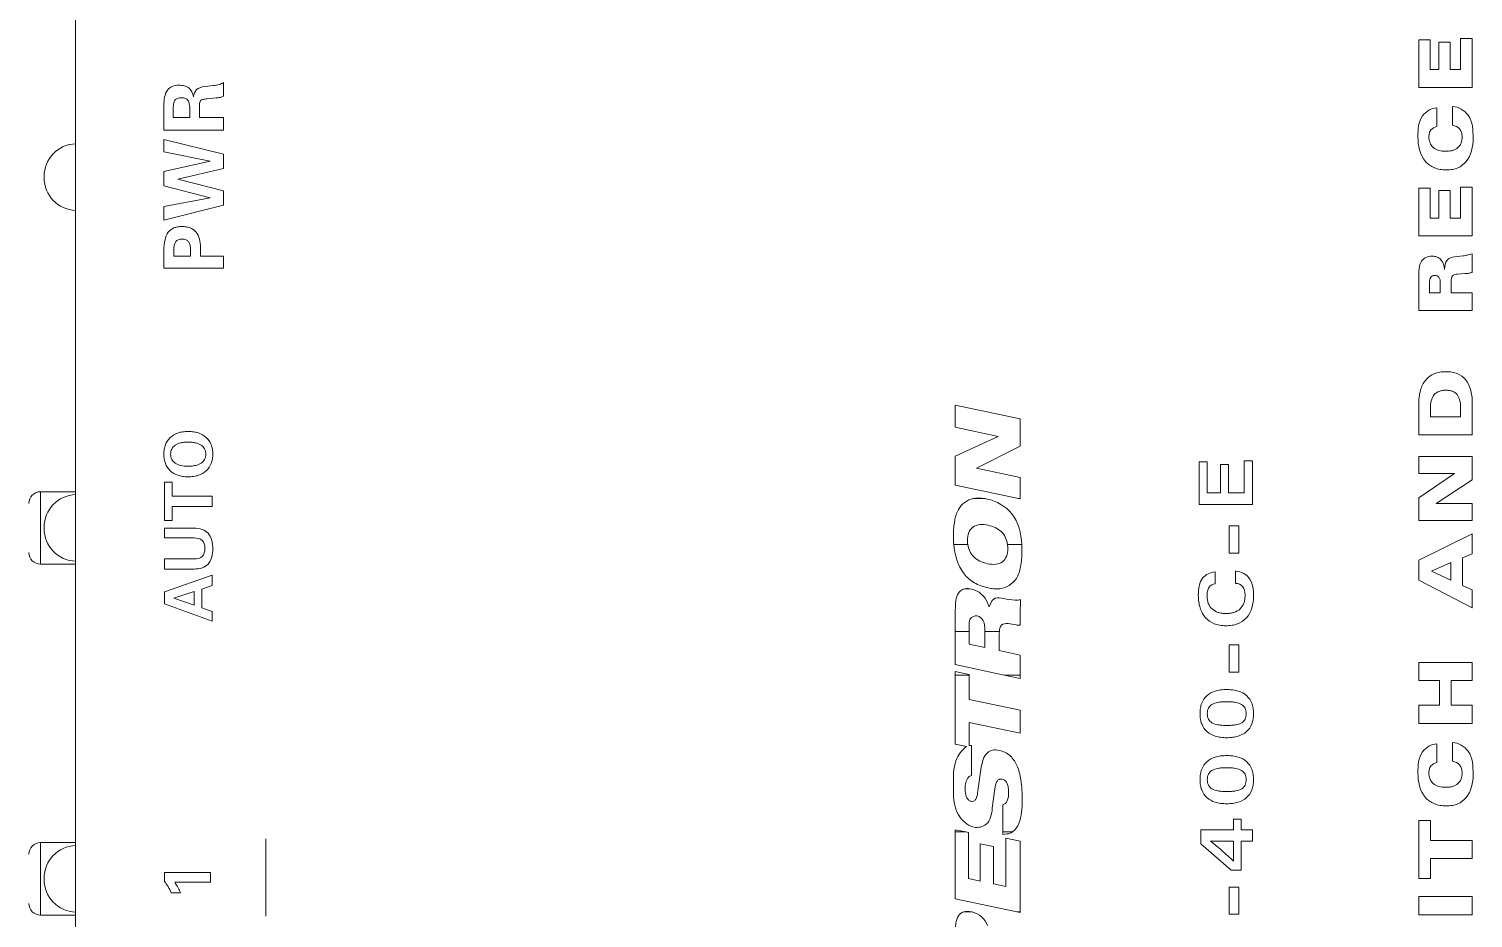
# Model space of a CAD drawing. Header units: millimetres. Extents: x 52029 to 181395, y -167683 to -9934.
# Drawn here: x 69179 to 70091, y -42750 to -42189 of the extents above; entities that cross this region are included whole.
import ezdxf

# ---------------------------------------------------------------- set-up
doc = ezdxf.new("R2010")
doc.units = ezdxf.units.MM
doc.header["$LTSCALE"] = 3
doc.layers.add('FUR', color=8, linetype='Continuous', lineweight=5)

# ---------------------------------------------------------------- blocks, each defined once
blk = doc.blocks.new('hdmd400rx')
at = {"color": 7, "linetype": 'Continuous'}
for p, q in [((-2.288, 181.742), (-2.288, 183.957)), ((-2.288, 183.957), (2.288, 183.957)), ((-0.037, 183.735), (0.037, 183.735)), ((2.288, 181.742), (2.288, 183.957)), ((19.857, 181.742), (19.857, 183.957)), ((19.857, 183.957), (24.434, 183.957)), ((22.109, 183.735), (22.183, 183.735)), ((24.434, 181.742), (24.434, 183.957)), ((44.254, 183.735), (44.328, 183.735)), ((-142.16, 181.742), (142.16, 181.742)), ((-0.159, 176.144), (0.405, 176.144)), ((0.405, 176.144), (0.405, 173.241)), ((16.267, 173.134), (17.355, 176.135)), ((17.355, 176.135), (18.112, 176.135)), ((18.112, 176.135), (19.158, 173.134)), ((19.553, 174.288), (19.553, 176.135)), ((19.553, 176.135), (20.191, 176.135)), ((20.191, 176.135), (20.191, 174.243)), ((21.512, 174.272), (21.512, 176.135)), ((21.512, 176.135), (22.128, 176.135)), ((22.128, 176.135), (22.128, 174.288)), ((22.625, 175.647), (22.625, 176.135)), ((22.625, 176.135), (25.036, 176.135)), ((25.036, 176.135), (25.036, 175.647)), ((38.54, 172.419), (38.54, 176.17)), ((38.54, 176.17), (39.651, 176.17)), ((42.519, 172.419), (41.561, 176.17)), ((41.561, 176.17), (42.441, 176.17)), ((42.441, 176.17), (42.982, 173.253)), ((42.982, 173.253), (43.728, 176.17)), ((43.728, 176.17), (44.635, 176.17)), ((44.635, 176.17), (45.291, 173.253)), ((45.291, 173.253), (45.884, 176.17)), ((46.659, 176.17), (45.739, 172.419)), ((45.884, 176.17), (46.659, 176.17)), ((47.26, 172.419), (47.26, 176.17)), ((47.26, 176.17), (48.818, 176.17)), ((-0.875, 175.129), (-0.875, 175.711)), ((-0.214, 173.241), (-0.214, 175.491)), ((17.722, 175.543), (17.268, 174.272)), ((18.135, 174.272), (17.722, 175.543)), ((23.508, 175.647), (22.625, 175.647)), ((23.508, 173.134), (23.508, 175.647)), ((24.153, 175.647), (24.153, 173.134)), ((25.036, 175.647), (24.153, 175.647)), ((39.3, 175.544), (39.3, 174.496)), ((39.681, 175.544), (39.3, 175.544)), ((44.15, 175.292), (43.414, 172.419)), ((44.826, 172.419), (44.15, 175.292)), ((48.048, 175.59), (48.048, 174.54)), ((48.521, 175.59), (48.048, 175.59)), ((17.268, 174.272), (18.135, 174.272)), ((39.3, 174.496), (39.681, 174.496)), ((48.048, 174.54), (48.521, 174.54)), ((0.405, 173.241), (-0.214, 173.241)), ((17.105, 173.779), (16.871, 173.134)), ((18.291, 173.779), (17.105, 173.779)), ((18.505, 173.134), (18.291, 173.779)), ((39.3, 173.866), (39.3, 172.419)), ((39.857, 173.866), (39.3, 173.866)), ((48.048, 173.929), (48.048, 172.419)), ((48.74, 173.929), (48.048, 173.929)), ((49.281, 172.876), (49.228, 173.444)), ((49.996, 173.591), (50.062, 173.049)), ((16.871, 173.134), (16.267, 173.134)), ((19.158, 173.134), (18.505, 173.134)), ((24.153, 173.134), (23.508, 173.134)), ((39.3, 172.419), (38.54, 172.419)), ((43.414, 172.419), (42.519, 172.419)), ((45.739, 172.419), (44.826, 172.419)), ((48.048, 172.419), (47.26, 172.419)), ((50.255, 172.419), (49.386, 172.419)), ((2.517, 169.737), (-2.358, 169.737)), ((-1.254, 126.225), (-2.125, 122.125)), ((3.098, 126.225), (-1.254, 126.225)), ((2.958, 125.562), (3.098, 126.225)), ((2.958, 126.225), (2.958, 125.562)), ((8.345, 125.509), (8.497, 126.225)), ((8.497, 126.225), (13.076, 126.225)), ((12.862, 126.225), (12.862, 125.349)), ((13.518, 126.225), (12.862, 123.135)), ((13.076, 126.225), (12.89, 125.349)), ((13.518, 126.225), (16.719, 126.225)), ((15.601, 125.349), (15.601, 126.225)), ((21.105, 126.316), (21.105, 125.433)), ((24.849, 126.225), (23.977, 122.125)), ((24.849, 126.225), (26.67, 126.225)), ((26.67, 126.225), (27.917, 123.503)), ((27.917, 123.503), (28.497, 126.225)), ((28.497, 126.225), (29.895, 126.225)), ((29.895, 126.225), (29.023, 122.125)), ((-2.088, 125.702), (-2.088, 125.158)), ((-2.08, 125.196), (-2.088, 125.158)), ((-0.137, 124.652), (0.019, 125.385)), ((0.019, 125.385), (2.919, 125.385)), ((2.919, 125.385), (2.958, 125.562)), ((8.412, 125.187), (6.524, 125.187)), ((9.871, 125.349), (8.407, 125.347)), ((8.407, 125.347), (8.412, 125.187)), ((9.187, 122.125), (9.871, 125.349)), ((11.324, 125.349), (10.638, 122.125)), ((12.89, 125.349), (11.324, 125.349)), ((14.597, 124.36), (14.808, 125.349)), ((14.808, 125.349), (15.829, 125.349)), ((18.312, 125.315), (18.292, 125.196)), ((18.312, 125.576), (18.312, 125.315)), ((24.004, 125.083), (24.004, 124.403)), ((2.214, 124.652), (-0.137, 124.652)), ((2.034, 123.806), (2.214, 124.652)), ((5.56, 124.791), (7.039, 124.576)), ((14.597, 124.36), (15.707, 124.36)), ((15.601, 123.437), (15.601, 124.36)), ((17.417, 124.182), (17.165, 124.092)), ((17.165, 124.092), (17.409, 123.981)), ((25.917, 124.871), (25.333, 122.125)), ((27.301, 122.125), (25.917, 124.871)), ((-0.483, 123.02), (-0.316, 123.806)), ((-0.316, 123.806), (2.034, 123.806)), ((2.811, 123.115), (2.805, 123.224)), ((2.805, 123.224), (2.958, 123.223)), ((2.813, 123.086), (2.811, 123.115)), ((2.832, 122.958), (2.813, 123.086)), ((2.958, 122.617), (2.958, 123.223)), ((2.958, 123.223), (4.669, 123.223)), ((5.676, 123.727), (4.459, 123.883)), ((12.862, 123.135), (12.647, 122.125)), ((12.862, 123.135), (12.862, 122.125)), ((14.122, 122.125), (14.402, 123.441)), ((14.402, 123.441), (15.489, 123.441)), ((15.489, 123.441), (15.601, 123.437)), ((18.312, 123.398), (18.312, 123.794)), ((-2.088, 122.302), (-2.088, 122.125)), ((2.56, 123.02), (-0.483, 123.02)), ((2.371, 122.125), (2.56, 123.02)), ((21.105, 122.922), (21.105, 122.025)), ((24.004, 122.125), (24.004, 122.249)), ((-2.125, 122.125), (2.371, 122.125)), ((10.638, 122.125), (9.187, 122.125)), ((12.647, 122.125), (14.122, 122.125)), ((23.977, 122.125), (25.333, 122.125)), ((29.023, 122.125), (27.301, 122.125)), ((0.55, 108.798), (2.21, 110.719)), ((2.21, 110.719), (3.086, 110.719)), ((3.086, 110.719), (3.086, 108.652)), ((23.625, 107.453), (23.625, 110.829)), ((23.625, 110.829), (26.314, 110.829)), ((24.364, 110.316), (24.364, 109.483)), ((26.314, 110.316), (24.364, 110.316)), ((26.314, 110.829), (26.314, 110.316)), ((2.375, 108.652), (2.375, 110.105)), ((19.37, 109.824), (18.621, 109.824)), ((24.364, 109.483), (26.157, 109.483)), ((26.157, 109.483), (26.157, 108.968)), ((-2.233, 108.316), (-2.233, 108.943)), ((-2.233, 108.943), (-0.519, 108.943)), ((-0.519, 108.943), (-0.519, 108.316)), ((0.55, 108.174), (0.55, 108.798)), ((1.118, 108.652), (2.375, 108.652)), ((3.086, 108.652), (3.757, 108.652)), ((3.757, 108.652), (3.757, 108.174)), ((13.045, 108.316), (13.045, 108.943)), ((13.045, 108.943), (14.76, 108.943)), ((14.76, 108.943), (14.76, 108.316)), ((18.649, 108.535), (19.413, 108.535)), ((19.413, 108.535), (19.413, 108.489)), ((20.556, 108.316), (20.556, 108.943)), ((20.556, 108.943), (22.27, 108.943)), ((22.27, 108.943), (22.27, 108.316)), ((24.364, 108.968), (24.364, 107.977)), ((26.157, 108.968), (24.364, 108.968)), ((-0.519, 108.316), (-2.233, 108.316)), ((2.375, 108.174), (0.55, 108.174)), ((2.375, 107.453), (2.375, 108.174)), ((3.086, 108.174), (3.086, 107.453)), ((3.757, 108.174), (3.086, 108.174)), ((14.76, 108.316), (13.045, 108.316)), ((22.27, 108.316), (20.556, 108.316)), ((24.364, 107.977), (26.381, 107.977)), ((26.381, 107.977), (26.381, 107.453)), ((3.086, 107.453), (2.375, 107.453)), ((26.381, 107.453), (23.625, 107.453)), ((-2.273, 93.592), (-2.273, 96.968)), ((-2.273, 96.968), (-1.12, 96.968)), ((-1.12, 96.968), (-1.12, 93.592)), ((0.019, 96.227), (0.019, 96.968)), ((0.019, 96.968), (3.684, 96.968)), ((3.684, 96.968), (3.684, 96.227)), ((9.807, 93.592), (9.807, 96.968)), ((9.807, 96.968), (10.956, 96.968)), ((10.956, 96.968), (10.956, 95.654)), ((12.508, 95.654), (12.508, 96.968)), ((12.508, 96.968), (13.662, 96.968)), ((13.662, 96.968), (13.662, 93.592)), ((17.107, 93.592), (18.856, 96.968)), ((18.856, 96.968), (20.11, 96.968)), ((20.11, 96.968), (21.778, 93.592)), ((22.613, 96.968), (24.044, 96.968)), ((22.613, 93.592), (22.613, 96.968)), ((24.044, 96.968), (25.575, 94.702)), ((25.575, 96.968), (26.66, 96.968)), ((25.575, 94.702), (25.575, 96.968)), ((26.66, 96.968), (26.66, 93.592)), ((28.014, 96.968), (29.946, 96.968)), ((28.014, 93.592), (28.014, 96.968)), ((35.861, 96.968), (37.797, 96.968)), ((35.861, 93.592), (35.861, 96.968)), ((40.573, 96.968), (43.583, 96.968)), ((40.573, 93.592), (40.573, 96.968)), ((43.583, 96.968), (43.583, 96.24)), ((49.946, 96.968), (52.956, 96.968)), ((49.946, 93.592), (49.946, 96.968)), ((52.956, 96.968), (52.956, 96.24)), ((1.276, 96.227), (0.019, 96.227)), ((1.276, 93.592), (1.276, 96.227)), ((2.427, 96.227), (2.427, 93.592)), ((3.684, 96.227), (2.427, 96.227)), ((8.524, 95.833), (7.333, 95.833)), ((19.421, 96.165), (18.849, 94.938)), ((19.961, 94.938), (19.421, 96.165)), ((23.696, 95.865), (23.696, 93.592)), ((25.176, 93.592), (23.696, 95.865)), ((29.717, 96.227), (29.163, 96.227)), ((29.163, 96.227), (29.163, 94.329)), ((37.632, 96.284), (36.991, 96.284)), ((36.991, 96.284), (36.991, 95.609)), ((43.583, 96.24), (41.703, 96.24)), ((41.703, 96.24), (41.703, 95.702)), ((48.663, 95.833), (47.473, 95.833)), ((52.956, 96.24), (51.077, 96.24)), ((51.077, 96.24), (51.077, 95.702)), ((7.418, 94.83), (8.613, 94.83)), ((10.956, 95.654), (12.508, 95.654)), ((10.956, 94.915), (10.956, 93.592)), ((12.508, 94.915), (10.956, 94.915)), ((12.508, 93.592), (12.508, 94.915)), ((18.849, 94.938), (19.961, 94.938)), ((36.991, 95.609), (37.632, 95.609)), ((37.703, 94.915), (36.991, 94.915)), ((36.991, 94.915), (36.991, 93.592)), ((41.703, 95.702), (43.441, 95.702)), ((43.441, 94.984), (41.703, 94.984)), ((41.703, 94.984), (41.703, 94.329)), ((43.441, 95.702), (43.441, 94.984)), ((47.558, 94.83), (48.752, 94.83)), ((51.077, 95.702), (52.814, 95.702)), ((52.814, 94.984), (51.077, 94.984)), ((51.077, 94.984), (51.077, 94.329)), ((52.814, 95.702), (52.814, 94.984)), ((18.512, 94.201), (18.24, 93.592)), ((20.266, 94.201), (18.512, 94.201)), ((20.52, 93.592), (20.266, 94.201)), ((29.163, 94.329), (29.717, 94.329)), ((38.196, 94.061), (38.163, 94.528)), ((39.26, 94.718), (39.322, 94.157)), ((41.703, 94.329), (43.653, 94.329)), ((43.653, 94.329), (43.653, 93.592)), ((51.077, 94.329), (53.027, 94.329)), ((53.027, 94.329), (53.027, 93.592)), ((-1.12, 93.592), (-2.273, 93.592)), ((2.427, 93.592), (1.276, 93.592)), ((10.956, 93.592), (9.807, 93.592)), ((13.662, 93.592), (12.508, 93.592)), ((18.24, 93.592), (17.107, 93.592)), ((21.778, 93.592), (20.52, 93.592)), ((23.696, 93.592), (22.613, 93.592)), ((26.66, 93.592), (25.176, 93.592)), ((30.054, 93.592), (28.014, 93.592)), ((36.991, 93.592), (35.861, 93.592)), ((39.448, 93.592), (38.276, 93.592)), ((43.653, 93.592), (40.573, 93.592)), ((53.027, 93.592), (49.946, 93.592))]:
    blk.add_line(p, q, dxfattribs=at)
for centre, radius, start, end in [((-1.55, 183.957), 0.738, 90, 180), ((1.55, 183.957), 0.738, 0, 90), ((20.595, 183.957), 0.738, 90, 180), ((23.696, 183.957), 0.738, 0, 90), ((-0.037, 181.668), 2.067, 90, 177.9532), ((0.037, 181.668), 2.067, 2.0468, 90), ((22.109, 181.668), 2.067, 90, 177.9532), ((22.183, 181.668), 2.067, 2.0468, 90), ((44.254, 181.668), 2.067, 90, 177.9532), ((44.328, 181.668), 2.067, 2.0468, 90), ((20.709, 124.902), 3.333, 347.80336, 351.38683)]:
    blk.add_arc(centre, radius, start, end, dxfattribs=at)
for points, knots in [([(-0.875, 175.711), (-0.741, 175.769), (-0.489, 175.893), (-0.26, 176.057), (-0.159, 176.144)], [0, 0, 0, 0, 0.521815, 1, 1, 1, 1]), ([(25.371, 174.65), (25.371, 174.763), (25.385, 174.979), (25.479, 175.373), (25.721, 175.797), (26.124, 176.066), (26.498, 176.165), (26.805, 176.188), (27.112, 176.165), (27.484, 176.066), (27.886, 175.795), (28.129, 175.372), (28.22, 174.978), (28.235, 174.739), (28.233, 174.604), (28.233, 174.58)], [0, 0, 0, 0, 0.070552, 0.135077, 0.252248, 0.366851, 0.427367, 0.493161, 0.558764, 0.619056, 0.733308, 0.851001, 0.915125, 0.985471, 1, 1, 1, 1]), ([(39.651, 176.17), (39.882, 176.17), (40.283, 176.144), (40.817, 175.952), (41.072, 175.613), (41.154, 175.298), (41.173, 175.031), (41.155, 174.766), (41.078, 174.456), (40.748, 173.96), (40.198, 173.866), (39.857, 173.866)], [0, 0, 0, 0, 0.166712, 0.289746, 0.396707, 0.456373, 0.523924, 0.58913, 0.647615, 0.753712, 1, 1, 1, 1]), ([(48.818, 176.17), (49.148, 176.17), (49.661, 176.135), (50.054, 175.644), (50.101, 175.249), (50.068, 174.889), (49.884, 174.486), (49.566, 174.348), (49.36, 174.298)], [0, 0, 0, 0, 0.321282, 0.442567, 0.581873, 0.69789, 0.793442, 1, 1, 1, 1]), ([(-0.214, 175.491), (-0.33, 175.411), (-0.542, 175.273), (-0.771, 175.165), (-0.875, 175.129)], [0, 0, 0, 0, 0.562559, 1, 1, 1, 1]), ([(27.562, 174.646), (27.562, 174.73), (27.555, 174.889), (27.511, 175.17), (27.401, 175.464), (27.137, 175.707), (26.801, 175.767), (26.467, 175.707), (26.203, 175.463), (26.065, 175.089), (26.042, 174.805), (26.042, 174.646)], [0, 0, 0, 0, 0.084103, 0.158495, 0.283347, 0.389489, 0.500565, 0.611209, 0.717347, 0.8419, 1, 1, 1, 1]), ([(39.681, 174.496), (39.864, 174.496), (40.154, 174.504), (40.359, 174.789), (40.381, 175.022), (40.359, 175.256), (40.151, 175.536), (39.864, 175.544), (39.681, 175.544)], [0, 0, 0, 0, 0.276211, 0.377406, 0.501139, 0.623764, 0.724682, 1, 1, 1, 1]), ([(48.521, 174.54), (48.646, 174.54), (48.853, 174.55), (49.131, 174.623), (49.281, 174.819), (49.304, 175.058), (49.284, 175.296), (49.144, 175.506), (48.859, 175.58), (48.65, 175.59), (48.521, 175.59)], [0, 0, 0, 0, 0.173554, 0.288888, 0.381081, 0.494394, 0.61386, 0.70653, 0.821515, 1, 1, 1, 1]), ([(22.128, 174.288), (22.128, 174.11), (22.094, 173.778), (21.836, 173.349), (21.472, 173.165), (21.134, 173.098), (20.84, 173.082), (20.545, 173.098), (20.206, 173.164), (19.842, 173.346), (19.585, 173.776), (19.553, 174.108), (19.553, 174.288)], [0, 0, 0, 0, 0.132769, 0.242994, 0.357028, 0.423778, 0.49953, 0.575965, 0.643033, 0.756544, 0.866329, 1, 1, 1, 1]), ([(20.191, 174.243), (20.191, 174.068), (20.253, 173.776), (20.58, 173.597), (20.859, 173.571), (21.139, 173.596), (21.465, 173.787), (21.512, 174.089), (21.512, 174.272)], [0, 0, 0, 0, 0.244897, 0.357959, 0.496764, 0.633888, 0.744945, 1, 1, 1, 1]), ([(28.233, 174.58), (28.23, 174.487), (28.215, 174.29), (28.131, 173.909), (27.894, 173.475), (27.491, 173.199), (27.115, 173.099), (26.805, 173.076), (26.494, 173.099), (26.118, 173.198), (25.713, 173.473), (25.476, 173.907), (25.385, 174.31), (25.371, 174.533), (25.371, 174.65)], [0, 0, 0, 0, 0.058966, 0.125792, 0.246747, 0.362995, 0.424697, 0.492128, 0.559783, 0.621673, 0.738181, 0.858664, 0.925925, 1, 1, 1, 1]), ([(26.042, 174.646), (26.042, 174.56), (26.049, 174.398), (26.094, 174.114), (26.2, 173.817), (26.465, 173.57), (26.802, 173.511), (27.139, 173.57), (27.404, 173.817), (27.511, 174.114), (27.555, 174.398), (27.562, 174.56), (27.562, 174.646)], [0, 0, 0, 0, 0.08485, 0.15977, 0.284145, 0.389278, 0.499657, 0.610548, 0.71579, 0.840416, 0.915212, 1, 1, 1, 1]), ([(49.36, 174.298), (49.521, 174.281), (49.9, 174.163), (49.973, 173.774), (49.996, 173.591)], [0, 0, 0, 0, 0.467876, 1, 1, 1, 1]), ([(49.228, 173.444), (49.22, 173.536), (49.203, 173.674), (49.141, 173.875), (48.948, 173.925), (48.822, 173.929), (48.74, 173.929)], [0, 0, 0, 0, 0.338073, 0.524928, 0.700224, 1, 1, 1, 1]), ([(49.386, 172.419), (49.356, 172.475), (49.305, 172.626), (49.289, 172.784), (49.281, 172.876)], [0, 0, 0, 0, 0.406745, 1, 1, 1, 1]), ([(50.062, 173.049), (50.079, 172.922), (50.116, 172.703), (50.201, 172.494), (50.255, 172.419)], [0, 0, 0, 0, 0.581992, 1, 1, 1, 1]), ([(-3.651, 126.225), (-3.37, 126.225), (-2.927, 126.213), (-2.333, 126.092), (-2.13, 125.83), (-2.088, 125.702)], [0, 0, 0, 0, 0.481652, 0.769767, 1, 1, 1, 1]), ([(3.264, 125.038), (3.352, 125.448), (4.161, 126.365), (5.3, 126.339), (5.941, 126.339)], [0, 0, 0, 0, 0.395645, 1, 1, 1, 1]), ([(5.941, 126.339), (6.449, 126.339), (7.361, 126.372), (8.134, 125.814), (8.345, 125.509)], [0, 0, 0, 0, 0.578237, 1, 1, 1, 1]), ([(16.719, 126.225), (17, 126.225), (17.443, 126.216), (17.99, 126.098), (18.242, 125.842), (18.299, 125.666), (18.312, 125.576)], [0, 0, 0, 0, 0.447593, 0.715021, 0.85423, 1, 1, 1, 1]), ([(18.312, 123.794), (18.323, 123.914), (18.39, 124.337), (18.632, 125.024), (19.467, 125.994), (20.454, 126.259), (21.105, 126.316)], [0, 0, 0, 0, 0.088457, 0.312621, 0.522365, 1, 1, 1, 1]), ([(21.105, 126.316), (21.286, 126.331), (21.638, 126.345), (22.139, 126.328), (22.702, 126.253), (23.471, 126.046), (23.934, 125.465), (24.004, 125.083)], [0, 0, 0, 0, 0.159531, 0.308497, 0.440195, 0.658549, 1, 1, 1, 1]), ([(4.459, 123.883), (4.1, 123.927), (3.366, 124.042), (3.21, 124.781), (3.264, 125.038)], [0, 0, 0, 0, 0.579729, 1, 1, 1, 1]), ([(5.666, 125.6), (5.492, 125.6), (5.242, 125.574), (4.975, 125.41), (4.873, 125.229), (4.895, 125.014), (5.158, 124.831), (5.395, 124.815), (5.56, 124.791)], [0, 0, 0, 0, 0.286764, 0.400803, 0.504845, 0.615192, 0.722805, 1, 1, 1, 1]), ([(6.524, 125.187), (6.483, 125.406), (6.085, 125.595), (5.772, 125.6), (5.666, 125.6)], [0, 0, 0, 0, 0.676937, 1, 1, 1, 1]), ([(16.591, 124.84), (16.623, 124.993), (16.435, 125.419), (16.025, 125.349), (15.829, 125.349)], [0, 0, 0, 0, 0.442581, 1, 1, 1, 1]), ([(21.105, 125.433), (20.816, 125.393), (20.375, 125.187), (20.027, 124.671), (19.871, 124.19), (19.818, 123.69), (19.971, 123.224), (20.365, 122.943), (20.769, 122.897), (21.024, 122.911), (21.105, 122.922)], [0, 0, 0, 0, 0.219273, 0.332437, 0.459093, 0.595223, 0.703607, 0.808601, 0.938138, 1, 1, 1, 1]), ([(22.317, 124.153), (22.384, 124.466), (22.39, 125.018), (21.846, 125.413), (21.442, 125.461), (21.187, 125.444), (21.105, 125.433)], [0, 0, 0, 0, 0.446846, 0.643015, 0.884664, 1, 1, 1, 1]), ([(7.039, 124.576), (7.366, 124.527), (7.877, 124.414), (8.16, 123.853), (8.12, 123.458), (8.005, 123.095), (7.74, 122.672), (7.142, 122.264), (6.144, 122.03), (5.382, 121.994), (4.947, 121.994)], [0, 0, 0, 0, 0.17902, 0.245248, 0.321293, 0.387371, 0.451011, 0.587963, 0.764658, 1, 1, 1, 1]), ([(15.707, 124.36), (15.903, 124.36), (16.291, 124.352), (16.556, 124.68), (16.591, 124.84)], [0, 0, 0, 0, 0.544303, 1, 1, 1, 1]), ([(17.409, 123.981), (17.533, 123.924), (17.816, 123.695), (17.717, 123.349), (17.688, 123.176)], [0, 0, 0, 0, 0.438811, 1, 1, 1, 1]), ([(23.966, 124.198), (23.842, 123.612), (23.145, 122.373), (21.783, 122.069), (21.105, 122.025)], [0, 0, 0, 0, 0.46854, 1, 1, 1, 1]), ([(21.105, 122.922), (21.395, 122.962), (21.999, 123.24), (22.251, 123.843), (22.317, 124.153)], [0, 0, 0, 0, 0.479998, 1, 1, 1, 1]), ([(4.669, 123.223), (4.696, 123.098), (4.966, 122.869), (5.376, 122.853), (5.74, 122.868), (6.001, 122.926), (6.209, 123.05), (6.303, 123.228), (6.304, 123.354), (6.294, 123.401)], [0, 0, 0, 0, 0.186921, 0.440042, 0.590217, 0.718771, 0.82699, 0.930645, 1, 1, 1, 1]), ([(6.294, 123.401), (6.289, 123.418), (6.263, 123.496), (6.073, 123.674), (5.837, 123.707), (5.676, 123.727)], [0, 0, 0, 0, 0.072885, 0.335233, 1, 1, 1, 1]), ([(16.11, 122.891), (16.124, 123.03), (16.077, 123.371), (15.744, 123.429), (15.601, 123.437)], [0, 0, 0, 0, 0.493764, 1, 1, 1, 1]), ([(17.688, 123.176), (17.648, 122.929), (17.571, 122.581), (17.582, 122.193), (17.639, 122.095)], [0, 0, 0, 0, 0.688362, 1, 1, 1, 1]), ([(21.105, 122.025), (20.965, 122.016), (20.491, 122.001), (19.76, 122.055), (18.784, 122.336), (18.353, 122.992), (18.312, 123.398)], [0, 0, 0, 0, 0.123696, 0.416605, 0.641882, 1, 1, 1, 1]), ([(4.947, 121.994), (4.7, 121.994), (4.017, 122.024), (3.212, 122.234), (2.958, 122.617)], [0, 0, 0, 0, 0.349247, 1, 1, 1, 1]), ([(16.01, 122.125), (15.997, 122.21), (16.037, 122.47), (16.093, 122.72), (16.11, 122.891)], [0, 0, 0, 0, 0.33357, 1, 1, 1, 1]), ([(17.639, 122.095), (17.514, 122.108), (17.117, 122.115), (16.575, 122.124), (16.157, 122.125), (16.01, 122.125)], [0, 0, 0, 0, 0.230217, 0.729788, 1, 1, 1, 1]), ([(4.741, 109.085), (4.741, 109.214), (4.755, 109.459), (4.845, 109.897), (5.085, 110.366), (5.519, 110.654), (5.922, 110.756), (6.261, 110.78), (6.6, 110.756), (7.003, 110.654), (7.436, 110.366), (7.676, 109.896), (7.765, 109.459), (7.78, 109.188), (7.779, 109.033), (7.778, 109.007)], [0, 0, 0, 0, 0.074034, 0.140176, 0.255481, 0.365684, 0.4259, 0.492704, 0.559491, 0.619664, 0.729758, 0.845197, 0.911208, 0.985169, 1, 1, 1, 1]), ([(7.014, 109.085), (7.014, 109.186), (7.008, 109.374), (6.969, 109.692), (6.882, 110.016), (6.609, 110.277), (6.261, 110.329), (5.914, 110.278), (5.64, 110.02), (5.555, 109.697), (5.516, 109.377), (5.51, 109.187), (5.51, 109.085)], [0, 0, 0, 0, 0.092939, 0.172487, 0.295292, 0.392419, 0.499729, 0.607311, 0.703468, 0.825782, 0.90586, 1, 1, 1, 1]), ([(8.909, 109.085), (8.909, 109.214), (8.923, 109.459), (9.013, 109.897), (9.254, 110.366), (9.687, 110.654), (10.09, 110.756), (10.429, 110.78), (10.768, 110.756), (11.171, 110.654), (11.604, 110.366), (11.844, 109.896), (11.933, 109.459), (11.948, 109.188), (11.946, 109.033), (11.946, 109.007)], [0, 0, 0, 0, 0.074038, 0.14019, 0.255522, 0.36569, 0.425876, 0.492667, 0.55947, 0.619668, 0.729735, 0.845197, 0.911205, 0.985169, 1, 1, 1, 1]), ([(11.182, 109.085), (11.182, 109.186), (11.177, 109.374), (11.137, 109.692), (11.049, 110.016), (10.776, 110.277), (10.429, 110.329), (10.082, 110.278), (9.808, 110.02), (9.723, 109.697), (9.684, 109.377), (9.678, 109.187), (9.678, 109.085)], [0, 0, 0, 0, 0.092943, 0.172502, 0.295337, 0.392425, 0.499796, 0.607306, 0.70341, 0.825772, 0.905854, 1, 1, 1, 1]), ([(17.818, 107.395), (17.34, 107.395), (16.568, 107.59), (16.107, 108.304), (15.991, 108.761), (15.964, 109.141), (15.991, 109.522), (16.113, 109.982), (16.453, 110.475), (16.991, 110.757), (17.492, 110.863), (17.797, 110.881), (17.97, 110.879), (17.998, 110.878)], [0, 0, 0, 0, 0.244107, 0.356728, 0.417212, 0.48353, 0.550469, 0.611382, 0.725135, 0.844485, 0.911597, 0.986201, 1, 1, 1, 1]), ([(18.621, 109.824), (18.612, 109.969), (18.469, 110.204), (18.139, 110.313), (17.791, 110.344), (17.383, 110.287), (17.011, 110.028), (16.825, 109.701), (16.755, 109.397), (16.74, 109.158), (16.748, 108.997), (16.756, 108.925)], [0, 0, 0, 0, 0.142443, 0.228465, 0.335066, 0.484617, 0.622416, 0.765173, 0.842897, 0.928029, 1, 1, 1, 1]), ([(17.998, 110.878), (18.079, 110.876), (18.256, 110.865), (18.593, 110.806), (19.125, 110.602), (19.358, 110.116), (19.37, 109.824)], [0, 0, 0, 0, 0.12768, 0.279473, 0.539308, 1, 1, 1, 1]), ([(2.375, 110.105), (2.185, 109.864), (1.776, 109.371), (1.346, 108.896), (1.118, 108.652)], [0, 0, 0, 0, 0.478837, 1, 1, 1, 1]), ([(7.778, 109.007), (7.776, 108.903), (7.76, 108.684), (7.676, 108.271), (7.436, 107.801), (7.003, 107.513), (6.6, 107.411), (6.261, 107.387), (5.922, 107.411), (5.519, 107.513), (5.085, 107.801), (4.845, 108.271), (4.755, 108.709), (4.741, 108.955), (4.741, 109.085)], [0, 0, 0, 0, 0.061083, 0.129189, 0.248154, 0.361514, 0.423473, 0.492242, 0.561029, 0.623032, 0.736506, 0.85534, 0.923576, 1, 1, 1, 1]), ([(5.51, 109.085), (5.51, 108.982), (5.516, 108.792), (5.555, 108.473), (5.639, 108.15), (5.914, 107.893), (6.26, 107.842), (6.608, 107.894), (6.882, 108.154), (6.969, 108.478), (7.008, 108.795), (7.014, 108.983), (7.014, 109.085)], [0, 0, 0, 0, 0.094198, 0.174274, 0.29638, 0.39232, 0.500401, 0.607771, 0.704781, 0.827449, 0.907006, 1, 1, 1, 1]), ([(11.946, 109.007), (11.943, 108.903), (11.928, 108.684), (11.844, 108.271), (11.604, 107.801), (11.171, 107.513), (10.768, 107.411), (10.429, 107.387), (10.09, 107.411), (9.687, 107.513), (9.253, 107.801), (9.013, 108.271), (8.923, 108.709), (8.909, 108.955), (8.909, 109.085)], [0, 0, 0, 0, 0.061084, 0.129189, 0.248176, 0.36151, 0.423494, 0.49228, 0.561053, 0.623026, 0.736463, 0.855326, 0.923572, 1, 1, 1, 1]), ([(9.678, 109.085), (9.678, 108.982), (9.684, 108.792), (9.722, 108.473), (9.806, 108.15), (10.081, 107.893), (10.428, 107.842), (10.776, 107.894), (11.049, 108.154), (11.137, 108.477), (11.177, 108.795), (11.182, 108.983), (11.182, 109.085)], [0, 0, 0, 0, 0.094194, 0.174265, 0.296366, 0.392301, 0.500377, 0.607799, 0.704761, 0.827449, 0.90701, 1, 1, 1, 1]), ([(16.756, 108.925), (16.758, 108.906), (16.771, 108.806), (16.823, 108.564), (17.008, 108.225), (17.328, 108.017), (17.626, 107.942), (17.898, 107.923), (18.183, 107.95), (18.522, 108.086), (18.649, 108.351), (18.649, 108.508)], [0, 0, 0, 0, 0.020141, 0.11074, 0.272497, 0.42931, 0.514521, 0.608562, 0.728221, 0.827119, 1, 1, 1, 1]), ([(19.413, 108.489), (19.413, 108.187), (19.004, 107.457), (18.222, 107.395), (17.818, 107.395)], [0, 0, 0, 0, 0.428588, 1, 1, 1, 1]), ([(6.592, 93.535), (6.081, 93.535), (5.276, 93.693), (4.748, 94.399), (4.62, 94.844), (4.591, 95.222), (4.621, 95.609), (4.75, 96.089), (5.292, 96.854), (6.151, 97.018), (6.69, 97.018)], [0, 0, 0, 0, 0.254675, 0.364406, 0.421738, 0.484205, 0.552462, 0.614574, 0.730983, 1, 1, 1, 1]), ([(6.69, 97.018), (7.146, 97.018), (8.03, 96.976), (8.502, 96.172), (8.524, 95.833)], [0, 0, 0, 0, 0.572951, 1, 1, 1, 1]), ([(29.946, 96.968), (30.243, 96.968), (30.788, 96.919), (31.502, 96.587), (31.863, 96.093), (31.989, 95.632), (32.017, 95.252), (31.99, 94.876), (31.872, 94.433), (31.533, 93.958), (30.855, 93.638), (30.337, 93.592), (30.054, 93.592)], [0, 0, 0, 0, 0.149967, 0.272125, 0.384755, 0.445076, 0.511675, 0.575882, 0.63389, 0.741382, 0.85738, 1, 1, 1, 1]), ([(37.797, 96.968), (37.967, 96.968), (38.242, 96.964), (38.587, 96.943), (38.813, 96.886), (39.042, 96.778), (39.253, 96.516), (39.322, 96.149), (39.269, 95.808), (39.017, 95.451), (38.679, 95.348), (38.459, 95.332)], [0, 0, 0, 0, 0.156803, 0.254284, 0.317234, 0.371346, 0.48501, 0.611223, 0.705982, 0.79622, 1, 1, 1, 1]), ([(46.732, 93.535), (46.221, 93.535), (45.415, 93.693), (44.887, 94.399), (44.759, 94.844), (44.73, 95.222), (44.76, 95.609), (44.889, 96.089), (45.432, 96.853), (46.291, 97.018), (46.83, 97.018)], [0, 0, 0, 0, 0.254718, 0.364457, 0.42179, 0.484248, 0.552496, 0.614607, 0.731023, 1, 1, 1, 1]), ([(46.83, 97.018), (47.285, 97.018), (48.17, 96.976), (48.64, 96.172), (48.663, 95.833)], [0, 0, 0, 0, 0.572891, 1, 1, 1, 1]), ([(7.333, 95.833), (7.307, 95.971), (7.203, 96.185), (6.927, 96.31), (6.642, 96.337), (6.303, 96.29), (5.984, 96.06), (5.804, 95.691), (5.767, 95.306), (5.784, 95.049), (5.804, 94.948)], [0, 0, 0, 0, 0.152057, 0.22796, 0.317286, 0.459374, 0.587178, 0.724197, 0.888923, 1, 1, 1, 1]), ([(29.717, 94.329), (29.887, 94.329), (30.186, 94.35), (30.586, 94.514), (30.767, 94.79), (30.827, 95.044), (30.841, 95.264), (30.826, 95.484), (30.762, 95.743), (30.477, 96.16), (30.009, 96.227), (29.717, 96.227)], [0, 0, 0, 0, 0.152519, 0.267267, 0.372265, 0.432517, 0.501171, 0.568963, 0.629486, 0.73868, 1, 1, 1, 1]), ([(37.632, 95.609), (37.748, 95.609), (37.93, 95.621), (38.068, 95.796), (38.085, 95.947), (38.069, 96.096), (37.936, 96.278), (37.75, 96.284), (37.632, 96.284)], [0, 0, 0, 0, 0.273565, 0.377243, 0.497523, 0.62121, 0.722958, 1, 1, 1, 1]), ([(47.473, 95.833), (47.447, 95.971), (47.342, 96.185), (47.067, 96.31), (46.781, 96.337), (46.443, 96.29), (46.123, 96.06), (45.944, 95.691), (45.905, 95.291), (45.926, 95.019), (45.952, 94.904)], [0, 0, 0, 0, 0.149768, 0.224484, 0.312414, 0.45228, 0.578085, 0.71292, 0.875059, 1, 1, 1, 1]), ([(5.804, 94.948), (5.812, 94.904), (5.852, 94.742), (5.983, 94.482), (6.297, 94.264), (6.644, 94.217), (6.953, 94.25), (7.276, 94.405), (7.393, 94.664), (7.418, 94.83)], [0, 0, 0, 0, 0.05812, 0.219443, 0.371473, 0.542067, 0.668696, 0.778061, 1, 1, 1, 1]), ([(8.613, 94.83), (8.577, 94.457), (8.075, 93.566), (7.092, 93.535), (6.592, 93.535)], [0, 0, 0, 0, 0.428759, 1, 1, 1, 1]), ([(38.163, 94.528), (38.157, 94.636), (38.111, 94.913), (37.826, 94.915), (37.703, 94.915)], [0, 0, 0, 0, 0.468268, 1, 1, 1, 1]), ([(38.459, 95.332), (38.662, 95.32), (39.089, 95.288), (39.242, 94.884), (39.26, 94.718)], [0, 0, 0, 0, 0.54913, 1, 1, 1, 1]), ([(45.952, 94.904), (45.959, 94.876), (45.998, 94.728), (46.122, 94.482), (46.436, 94.264), (46.783, 94.217), (47.092, 94.25), (47.415, 94.405), (47.532, 94.664), (47.558, 94.83)], [0, 0, 0, 0, 0.039503, 0.203889, 0.359002, 0.533062, 0.662181, 0.773697, 1, 1, 1, 1]), ([(48.752, 94.83), (48.716, 94.457), (48.215, 93.566), (47.231, 93.535), (46.732, 93.535)], [0, 0, 0, 0, 0.42884, 1, 1, 1, 1]), ([(38.276, 93.592), (38.252, 93.658), (38.214, 93.814), (38.201, 93.972), (38.196, 94.061)], [0, 0, 0, 0, 0.440717, 1, 1, 1, 1]), ([(39.322, 94.157), (39.33, 94.072), (39.368, 93.882), (39.418, 93.695), (39.448, 93.592)], [0, 0, 0, 0, 0.444915, 1, 1, 1, 1])]:
    blk.add_open_spline(points, degree=3, knots=knots, dxfattribs=at)
for points in [[(-2.088, 125.158), (-2.19, 124.735), (-2.544, 124.328), (-2.953, 124.182)], [(-2.088, 125.702), (-2.035, 125.542), (-2.044, 125.361), (-2.08, 125.196)], [(18.292, 125.196), (18.199, 124.76), (17.837, 124.332), (17.417, 124.182)], [(18.312, 125.315), (18.323, 125.401), (18.324, 125.49), (18.312, 125.576)], [(24.004, 124.403), (24.036, 124.627), (24.044, 124.86), (24.004, 125.083)], [(18.312, 123.794), (18.301, 123.662), (18.299, 123.529), (18.312, 123.398)], [(2.958, 122.617), (2.891, 122.718), (2.847, 122.838), (2.832, 122.958)]]:
    blk.add_open_spline(points, degree=3, dxfattribs=at)

msp = doc.modelspace()

# ---------------------------------------------------------------- block references
at = {"layer": 'FUR', "xscale": 10, "yscale": 10, "zscale": 10, "rotation": 90}
msp.add_blockref('hdmd400rx', (71026.11, -42724.96), dxfattribs=at)

doc.saveas('drawing.dxf')
